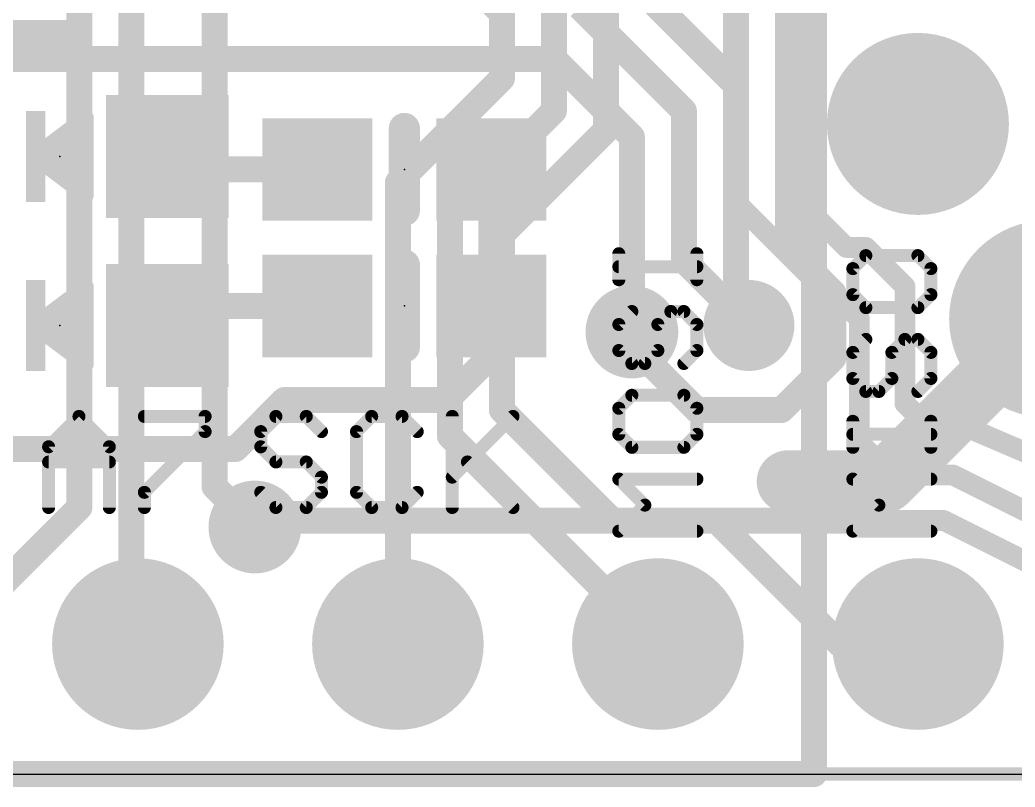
# Model space of a CAD drawing. Extents: x -6.8 to 60.3, y -8.9 to 34.9.
# Drawn here: x 28.06 to 37.78, y -0.13 to 7.37 of the extents above; entities that cross this region are included whole.
import ezdxf

# ---------------------------------------------------------------- set-up
doc = ezdxf.new("R2010")
doc.units = 0
for name, color, linetype in [('1', 12, 'CONTINUOUS'), ('16', 132, 'CONTINUOUS'), ('17', 110, 'CONTINUOUS'), ('18', 110, 'CONTINUOUS'), ('20', 53, 'CONTINUOUS'), ('21', 40, 'CONTINUOUS'), ('23', 40, 'CONTINUOUS'), ('47', 253, 'CONTINUOUS')]:
    doc.layers.add(name, color=color, linetype=linetype)

# ---------------------------------------------------------------- blocks, each defined once
blk = doc.blocks.new('RECT')
blk.add_solid([(-0.5, -0.5), (0.5, -0.5), (-0.5, 0.5), (0.5, 0.5)])
blk = doc.blocks.new('ROUNDP')
at = {"const_width": 0.5}
blk.add_lwpolyline([(0, -0.25, 1), (0, 0.25, 1), (0, -0.25)], format="xyb", dxfattribs=at)
blk = doc.blocks.new('ROUNDV')
at = {"const_width": 0.5}
blk.add_lwpolyline([(0, -0.25, 1), (0, 0.25, 1), (0, -0.25)], format="xyb", dxfattribs=at)

msp = doc.modelspace()

# ---------------------------------------------------------------- linework, layer by layer
at = {"layer": '1'}
for points, const_width in [([(35.814, 0), (35.814, 22.86)], 0.254), ([(35.56, 6.0325), (35.56, 18.415)], 0.254), ([(32.766, 9.017), (35.052, 6.731)], 0.254), ([(33.528, 7.493), (34.544, 6.477)], 0.254), ([(27.051, 6.985), (33.274, 6.985)], 0.254), ([(33.274, 6.985), (34.036, 6.223)], 0.254), ([(35.052, 6.731), (35.052, 5.842)], 0.254), ([(34.544, 6.477), (34.544, 5.0165)], 0.254), ([(34.036, 6.223), (34.036, 4.318)], 0.254), ([(29.625, 5.9055), (29.498, 6.0325)], 0.254), ([(35.56, 5.715), (35.56, 6.0325)], 0.2032), ([(30.9635, 5.9055), (29.625, 5.9055)], 0.254), ([(32.6635, 4.572), (32.6635, 5.9055)], 0.254), ([(35.052, 5.842), (35.052, 5.588)], 0.2032), ([(36.1315, 5.1435), (35.56, 5.715)], 0.2032), ([(35.052, 5.588), (35.8775, 4.7625)], 0.2032), ([(36.322, 5.1435), (36.1315, 5.1435)], 0.2032), ([(36.703, 4.7625), (36.322, 5.1435)], 0.2032), ([(34.544, 5.0165), (35.179, 4.3815)], 0.254), ([(35.8775, 4.7625), (35.941, 4.7625)], 0.2032), ([(35.941, 4.7625), (36.2585, 4.445)], 0.2032), ([(36.703, 3.6195), (36.703, 4.7625)], 0.2032), ([(29.498, 4.3815), (29.6885, 4.572)], 0.254), ([(29.6885, 4.572), (30.9635, 4.572)], 0.254), ([(32.639, 4.5475), (32.6635, 4.572)], 0.254), ([(32.639, 4.064), (32.639, 4.5475)], 0.254), ([(36.2585, 4.445), (36.2585, 3.2385)], 0.2032), ([(32.228, 3.653), (32.639, 4.064)], 0.254), ([(30.1625, 3.175), (30.6405, 3.653)], 0.254), ([(30.6405, 3.653), (32.228, 3.653)], 0.254), ([(36.83, 3.4925), (36.703, 3.6195)], 0.2032), ([(36.83, 3.429), (36.83, 3.4925)], 0.2032), ([(37.211, 3.429), (36.83, 3.429)], 0.2032), ([(37.211, 3.429), (38.1, 3.048)], 0.2032), ([(36.2585, 3.2385), (36.576, 2.921)], 0.2032), ([(30.1625, 3.175), (26.162, 3.175)], 0.254), ([(36.576, 2.921), (37.1729, 2.921)], 0.2032), ([(37.1729, 2.921), (38.0619, 2.4765)], 0.2032), ([(30.353, 2.413), (30.4165, 2.4765)], 0.254), ([(36.2585, 2.4765), (30.4165, 2.4765)], 0.254), ([(36.2585, 2.4765), (37.084, 2.4765)], 0.2032), ([(37.084, 2.4765), (38.354, 1.8415)], 0.2032), ([(0, 0), (35.814, 0)], 0.254)]:
    msp.add_lwpolyline(points, dxfattribs=dict(at, const_width=const_width))
for points, const_width in [([(33.3189, 7.0299, 1), (33.2291, 6.9401)], 0.127), ([(33.274, 6.9215, 1), (33.274, 7.0485)], 0.127), ([(35.1155, 6.731, 1), (34.9885, 6.731)], 0.127), ([(35.0071, 6.6861, 1), (35.0969, 6.7759)], 0.127), ([(34.6075, 6.477, 1), (34.4805, 6.477)], 0.127), ([(34.4991, 6.4321, 1), (34.5889, 6.5219)], 0.127), ([(34.0995, 6.223, 1), (33.9725, 6.223)], 0.127), ([(33.9911, 6.1781, 1), (34.0809, 6.2679)], 0.127), ([(29.5429, 6.0774, 1), (29.4531, 5.9876)], 0.127), ([(35.6108, 6.0325, 1), (35.5092, 6.0325)], 0.1016), ([(29.625, 5.969, 1), (29.625, 5.842)], 0.127), ([(30.9635, 5.842, 1), (30.9635, 5.969)], 0.127), ([(32.727, 5.9055, 1), (32.6, 5.9055)], 0.127), ([(35.4965, 6.0325, 1), (35.6235, 6.0325)], 0.127), ([(29.5801, 5.8606, 1), (29.6699, 5.9504)], 0.127), ([(35.1028, 5.842, 1), (35.0012, 5.842)], 0.1016), ([(34.9885, 5.842, 1), (35.1155, 5.842)], 0.127), ([(35.5959, 5.7509, 1), (35.5241, 5.6791)], 0.1016), ([(35.5092, 5.715, 1), (35.6108, 5.715)], 0.1016), ([(35.0879, 5.6239, 1), (35.0161, 5.5521)], 0.1016), ([(35.0012, 5.588, 1), (35.1028, 5.588)], 0.1016), ([(36.1315, 5.1943, 1), (36.1315, 5.0927)], 0.1016), ([(36.0956, 5.1076, 1), (36.1674, 5.1794)], 0.1016), ([(36.3579, 5.1794, 1), (36.2861, 5.1076)], 0.1016), ([(36.322, 5.0927, 1), (36.322, 5.1943)], 0.1016), ([(34.5889, 5.0614, 1), (34.4991, 4.9716)], 0.127), ([(34.4805, 5.0165, 1), (34.6075, 5.0165)], 0.127), ([(35.8775, 4.8133, 1), (35.8775, 4.7117)], 0.1016), ([(35.9769, 4.7984, 1), (35.9051, 4.7266)], 0.1016), ([(35.941, 4.7117, 1), (35.941, 4.8133)], 0.1016), ([(36.7538, 4.7625, 1), (36.6522, 4.7625)], 0.1016), ([(35.8416, 4.7266, 1), (35.9134, 4.7984)], 0.1016), ([(36.6671, 4.7266, 1), (36.7389, 4.7984)], 0.1016), ([(29.6885, 4.6355, 1), (29.6885, 4.5085)], 0.127), ([(29.7334, 4.5271, 1), (29.6436, 4.6169)], 0.127), ([(30.9635, 4.5085, 1), (30.9635, 4.6355)], 0.127), ([(32.7025, 4.5475, 1), (32.5755, 4.5475)], 0.127), ([(32.7084, 4.5271, 1), (32.6186, 4.6169)], 0.127), ([(32.5941, 4.5924, 1), (32.6839, 4.5026)], 0.127), ([(32.6, 4.572, 1), (32.727, 4.572)], 0.127), ([(29.4531, 4.4264, 1), (29.5429, 4.3366)], 0.127), ([(35.1341, 4.3366, 1), (35.2239, 4.4264)], 0.127), ([(36.3093, 4.445, 1), (36.2077, 4.445)], 0.1016), ([(36.2226, 4.4091, 1), (36.2944, 4.4809)], 0.1016), ([(33.9725, 4.318, 1), (34.0995, 4.318)], 0.127), ([(32.6839, 4.0191, 1), (32.5941, 4.1089)], 0.127), ([(32.5755, 4.064, 1), (32.7025, 4.064)], 0.127), ([(30.6405, 3.7165, 1), (30.6405, 3.5895)], 0.127), ([(30.6854, 3.6081, 1), (30.5956, 3.6979)], 0.127), ([(32.1831, 3.6979, 1), (32.2729, 3.6081)], 0.127), ([(32.228, 3.5895, 1), (32.228, 3.7165)], 0.127), ([(36.7389, 3.6554, 1), (36.6671, 3.5836)], 0.1016), ([(36.6522, 3.6195, 1), (36.7538, 3.6195)], 0.1016), ([(36.8808, 3.4925, 1), (36.7792, 3.4925)], 0.1016), ([(36.83, 3.4798, 1), (36.83, 3.3782)], 0.1016), ([(36.7941, 3.4566, 1), (36.8659, 3.5284)], 0.1016), ([(37.231, 3.4757, 1), (37.191, 3.3823)], 0.1016), ([(37.211, 3.3782, 1), (37.211, 3.4798)], 0.1016), ([(36.7792, 3.429, 1), (36.8808, 3.429)], 0.1016), ([(36.2944, 3.2744, 1), (36.2226, 3.2026)], 0.1016), ([(30.1176, 3.2199, 1), (30.2074, 3.1301)], 0.127), ([(30.1625, 3.1115, 1), (30.1625, 3.2385)], 0.127), ([(36.2077, 3.2385, 1), (36.3093, 3.2385)], 0.1016), ([(36.576, 2.9718, 1), (36.576, 2.8702)], 0.1016), ([(37.1956, 2.9664, 1), (37.1502, 2.8756)], 0.1016), ([(37.1729, 2.8702, 1), (37.1729, 2.9718)], 0.1016), ([(36.5401, 2.8851, 1), (36.6119, 2.9569)], 0.1016), ([(30.4165, 2.54, 1), (30.4165, 2.413)], 0.127), ([(30.4614, 2.4316, 1), (30.3716, 2.5214)], 0.127), ([(36.2585, 2.5273, 1), (36.2585, 2.4257)], 0.1016), ([(36.2585, 2.413, 1), (36.2585, 2.54)], 0.127), ([(37.1067, 2.5219, 1), (37.0613, 2.4311)], 0.1016), ([(37.084, 2.4257, 1), (37.084, 2.5273)], 0.1016), ([(30.3081, 2.4579, 1), (30.3979, 2.3681)], 0.127), ([(35.814, -0.0635, 1), (35.814, 0.0635)], 0.127), ([(35.7505, 0, 1), (35.8775, 0)], 0.127)]:
    msp.add_lwpolyline(points, format="xyb", dxfattribs=dict(at, const_width=const_width))
at = {"layer": '16'}
for points, const_width in [([(35.814, 0), (35.814, 22.86)], 0.254), ([(35.052, 17.3863), (35.052, 4.5085)], 0.254), ([(35.56, 5.1435), (35.56, 17.0942)], 0.254), ([(29.1465, 1.3335), (29.1465, 10.6045)], 0.254), ([(28.6385, 10.3505), (28.6385, 7.239)], 0.254), ([(29.96, 8.3305), (29.96, 2.806)], 0.254), ([(32.1945, 8.001), (32.766, 7.4295)], 0.254), ([(33.782, 7.874), (33.782, 6.2865)], 0.254), ([(33.274, 7.6835), (33.274, 6.477)], 0.254), ([(32.766, 6.7945), (32.766, 7.4295)], 0.254), ([(22.098, 7.239), (28.6385, 7.239)], 0.254), ([(28.6385, 7.239), (28.6385, 2.6035)], 0.254), ([(31.75, 5.7785), (32.766, 6.7945)], 0.254), ([(33.274, 6.477), (32.258, 5.461)], 0.254), ([(33.782, 6.2865), (32.766, 5.2705)], 0.254), ([(31.75, 1.27), (31.75, 5.7785)], 0.254), ([(32.258, 5.461), (32.258, 3.302)], 0.254), ([(32.766, 5.2705), (32.766, 3.556)], 0.254), ([(35.56, 5.1435), (36.0045, 4.699)], 0.254), ([(36.0045, 4.699), (36.0045, 4.064)], 0.254), ([(38.1, 4.445), (36.5125, 2.8575)], 0.6096), ([(35.052, 4.5085), (35.179, 4.3815)], 0.254), ([(34.036, 4.191), (34.036, 4.318)], 0.254), ([(34.671, 3.556), (34.036, 4.191)], 0.254), ([(36.0045, 4.064), (35.4965, 3.556)], 0.254), ([(32.766, 3.556), (33.8455, 2.4765)], 0.254), ([(35.4965, 3.556), (34.671, 3.556)], 0.254), ([(32.258, 3.302), (34.29, 1.27)], 0.254), ([(36.5125, 2.8575), (35.56, 2.8575)], 0.6096), ([(29.96, 2.806), (30.353, 2.413)], 0.254), ([(28.6385, 2.6035), (27.305, 1.27)], 0.254), ([(33.8455, 2.4765), (34.8615, 2.4765)], 0.254), ([(34.8615, 2.4765), (36.068, 1.27)], 0.254), ([(29.21, 1.27), (29.1465, 1.3335)], 0.254), ([(36.068, 1.27), (36.83, 1.27)], 0.254), ([(0, 0), (35.814, 0)], 0.254)]:
    msp.add_lwpolyline(points, dxfattribs=dict(at, const_width=const_width))
for points, const_width in [([(32.8295, 7.4295, 1), (32.7025, 7.4295)], 0.127), ([(32.7211, 7.3846, 1), (32.8109, 7.4744)], 0.127), ([(28.702, 7.239, 1), (28.575, 7.239)], 0.127), ([(28.575, 7.239, 1), (28.702, 7.239)], 0.127), ([(28.6385, 7.1755, 1), (28.6385, 7.3025)], 0.127), ([(32.8109, 6.7496, 1), (32.7211, 6.8394)], 0.127), ([(32.7025, 6.7945, 1), (32.8295, 6.7945)], 0.127), ([(33.2105, 6.477, 1), (33.3375, 6.477)], 0.127), ([(33.3189, 6.4321, 1), (33.2291, 6.5219)], 0.127), ([(33.7185, 6.2865, 1), (33.8455, 6.2865)], 0.127), ([(33.8269, 6.2416, 1), (33.7371, 6.3314)], 0.127), ([(31.8135, 5.7785, 1), (31.6865, 5.7785)], 0.127), ([(31.7051, 5.8234, 1), (31.7949, 5.7336)], 0.127), ([(32.3215, 5.461, 1), (32.1945, 5.461)], 0.127), ([(32.2131, 5.5059, 1), (32.3029, 5.4161)], 0.127), ([(32.8295, 5.2705, 1), (32.7025, 5.2705)], 0.127), ([(32.7211, 5.3154, 1), (32.8109, 5.2256)], 0.127), ([(35.6049, 5.1884, 1), (35.5151, 5.0986)], 0.127), ([(35.4965, 5.1435, 1), (35.6235, 5.1435)], 0.127), ([(36.068, 4.699, 1), (35.941, 4.699)], 0.127), ([(35.9596, 4.6541, 1), (36.0494, 4.7439)], 0.127), ([(35.0969, 4.5534, 1), (35.0071, 4.4636)], 0.127), ([(34.9885, 4.5085, 1), (35.1155, 4.5085)], 0.127), ([(35.1341, 4.3366, 1), (35.2239, 4.4264)], 0.127), ([(34.0995, 4.318, 1), (33.9725, 4.318)], 0.127), ([(34.0809, 4.2359, 1), (33.9911, 4.1461)], 0.127), ([(33.9725, 4.191, 1), (34.0995, 4.191)], 0.127), ([(36.0494, 4.0191, 1), (35.9596, 4.1089)], 0.127), ([(35.941, 4.064, 1), (36.068, 4.064)], 0.127), ([(32.8109, 3.6009, 1), (32.7211, 3.5111)], 0.127), ([(32.7025, 3.556, 1), (32.8295, 3.556)], 0.127), ([(34.671, 3.6195, 1), (34.671, 3.4925)], 0.127), ([(34.6261, 3.5111, 1), (34.7159, 3.6009)], 0.127), ([(35.4516, 3.6009, 1), (35.5414, 3.5111)], 0.127), ([(35.4965, 3.4925, 1), (35.4965, 3.6195)], 0.127), ([(32.3029, 3.3469, 1), (32.2131, 3.2571)], 0.127), ([(32.1945, 3.302, 1), (32.3215, 3.302)], 0.127), ([(35.56, 3.0099, 1), (35.56, 2.7051)], 0.3048), ([(36.4047, 2.9653, 1), (36.6203, 2.7497)], 0.3048), ([(36.5125, 2.7051, 1), (36.5125, 3.0099)], 0.3048), ([(30.0049, 2.8509, 1), (29.9151, 2.7611)], 0.127), ([(29.8965, 2.806, 1), (30.0235, 2.806)], 0.127), ([(28.6834, 2.5586, 1), (28.5936, 2.6484)], 0.127), ([(28.575, 2.6035, 1), (28.702, 2.6035)], 0.127), ([(33.8455, 2.54, 1), (33.8455, 2.413)], 0.127), ([(33.8006, 2.4316, 1), (33.8904, 2.5214)], 0.127), ([(34.9064, 2.5214, 1), (34.8166, 2.4316)], 0.127), ([(34.8615, 2.413, 1), (34.8615, 2.54)], 0.127), ([(30.3081, 2.3681, 1), (30.3979, 2.4579)], 0.127), ([(29.1914, 1.3784, 1), (29.1016, 1.2886)], 0.127), ([(29.083, 1.3335, 1), (29.21, 1.3335)], 0.127), ([(29.1651, 1.2251, 1), (29.2549, 1.3149)], 0.127), ([(34.2451, 1.2251, 1), (34.3349, 1.3149)], 0.127), ([(36.068, 1.3335, 1), (36.068, 1.2065)], 0.127), ([(36.0231, 1.2251, 1), (36.1129, 1.3149)], 0.127), ([(36.83, 1.2065, 1), (36.83, 1.3335)], 0.127), ([(31.6865, 1.27, 1), (31.8135, 1.27)], 0.127), ([(35.814, -0.0635, 1), (35.814, 0.0635)], 0.127), ([(35.7505, 0, 1), (35.8775, 0)], 0.127)]:
    msp.add_lwpolyline(points, format="xyb", dxfattribs=dict(at, const_width=const_width))
at = {"layer": '20'}
msp.add_line((2.54, 0), (48.26, 0), dxfattribs=at)
at = {"layer": '21'}
for points, const_width in [([(28.702, 6.4135), (28.194, 6.0325)], 0.1524), ([(28.6851, 6.4008), (28.702, 6.4008)], 0.1524), ([(28.702, 5.6515), (28.702, 6.4135)], 0.1524), ([(31.8135, 6.3055), (31.8135, 5.5055)], 0.3048), ([(28.4819, 6.2484), (28.702, 6.2484)], 0.1524), ([(28.2787, 6.096), (28.702, 6.096)], 0.1524), ([(28.194, 6.0325), (28.702, 5.6515)], 0.1524), ([(28.3125, 5.9436), (28.702, 5.9436)], 0.1524), ([(28.5157, 5.7912), (28.702, 5.7912)], 0.1524), ([(31.8135, 4.972), (31.8135, 4.172)], 0.3048), ([(33.9083, 4.8285), (33.9083, 5.0827)], 0.127), ([(34.671, 4.8285), (34.671, 5.0827)], 0.127), ([(36.3215, 5.0641), (36.1944, 4.937)], 0.127), ([(36.8299, 5.0641), (36.3215, 5.0641)], 0.127), ([(36.957, 4.937), (36.8299, 5.0641)], 0.127), ([(34.671, 4.9556), (33.9083, 4.9556)], 0.127), ([(36.1944, 4.937), (36.1944, 4.6828)], 0.127), ([(36.957, 4.6828), (36.957, 4.937)], 0.127), ([(28.702, 4.7625), (28.194, 4.3815)], 0.1524), ([(28.6512, 4.7244), (28.702, 4.7244)], 0.1524), ([(28.702, 4.0005), (28.702, 4.7625)], 0.1524), ([(36.1944, 4.6828), (36.3215, 4.5556)], 0.127), ([(36.8299, 4.5556), (36.957, 4.6828)], 0.127), ([(28.448, 4.572), (28.702, 4.572)], 0.1524), ([(34.0355, 4.5184), (33.9083, 4.3913)], 0.127), ([(34.2897, 4.3913), (34.4168, 4.5184)], 0.127), ([(34.4168, 4.5184), (34.5439, 4.5184)], 0.127), ([(34.5439, 4.5184), (34.671, 4.3913)], 0.127), ([(36.3215, 4.5556), (36.8299, 4.5556)], 0.127), ([(28.2448, 4.4196), (28.702, 4.4196)], 0.1524), ([(28.194, 4.3815), (28.702, 4.0005)], 0.1524), ([(33.9083, 4.3913), (33.9083, 4.137)], 0.127), ([(34.2897, 4.137), (34.2897, 4.3913)], 0.127), ([(34.671, 4.3913), (34.671, 4.137)], 0.127), ([(28.3464, 4.2672), (28.702, 4.2672)], 0.1524), ([(36.3215, 4.2455), (36.1944, 4.1184)], 0.127), ([(36.5757, 4.1184), (36.7028, 4.2455)], 0.127), ([(36.7028, 4.2455), (36.8299, 4.2455)], 0.127), ([(36.8299, 4.2455), (36.957, 4.1184)], 0.127), ([(28.5496, 4.1148), (28.702, 4.1148)], 0.1524), ([(33.9083, 4.137), (34.0355, 4.0099)], 0.127), ([(34.1626, 4.0099), (34.2897, 4.137)], 0.127), ([(34.671, 4.137), (34.5439, 4.0099)], 0.127), ([(36.1944, 4.1184), (36.1944, 3.8642)], 0.127), ([(36.5757, 3.8642), (36.5757, 4.1184)], 0.127), ([(36.957, 4.1184), (36.957, 3.8642)], 0.127), ([(34.0355, 4.0099), (34.1626, 4.0099)], 0.127), ([(36.1944, 3.8642), (36.3215, 3.7371)], 0.127), ([(36.4486, 3.7371), (36.5757, 3.8642)], 0.127), ([(36.957, 3.8642), (36.8299, 3.7371)], 0.127), ([(36.3215, 3.7371), (36.4486, 3.7371)], 0.127), ([(34.0355, 3.6998), (33.9083, 3.5727)], 0.127), ([(34.5439, 3.6998), (34.0355, 3.6998)], 0.127), ([(34.671, 3.5727), (34.5439, 3.6998)], 0.127), ([(33.9083, 3.5727), (33.9083, 3.3185)], 0.127), ([(34.671, 3.3185), (34.671, 3.5727)], 0.127), ([(28.338, 3.1967), (28.6346, 3.4933)], 0.127), ([(28.6346, 3.4933), (28.9312, 3.1967)], 0.127), ([(29.2735, 3.4933), (29.8667, 3.4933)], 0.127), ([(29.8667, 3.4933), (29.8667, 3.345)], 0.127), ([(30.5585, 3.4933), (30.4102, 3.345)], 0.127), ([(30.8551, 3.4933), (30.5585, 3.4933)], 0.127), ([(31.0034, 3.345), (30.8551, 3.4933)], 0.127), ([(31.494, 3.4933), (31.3457, 3.345)], 0.127), ([(31.7906, 3.4933), (31.494, 3.4933)], 0.127), ([(31.9389, 3.345), (31.7906, 3.4933)], 0.127), ([(32.2813, 3.4933), (32.2813, 2.6035)], 0.127), ([(32.2813, 2.9001), (32.8744, 3.4933)], 0.127), ([(36.1944, 3.1914), (36.1944, 3.4456)], 0.127), ([(36.957, 3.1914), (36.957, 3.4456)], 0.127), ([(29.8667, 3.345), (29.2735, 2.7518)], 0.127), ([(30.4102, 3.345), (30.4102, 3.1967)], 0.127), ([(31.3457, 3.345), (31.3457, 2.7518)], 0.127), ([(33.9083, 3.3185), (34.0355, 3.1914)], 0.127), ([(34.5439, 3.1914), (34.671, 3.3185)], 0.127), ([(36.957, 3.3185), (36.1944, 3.3185)], 0.127), ([(28.338, 2.6035), (28.338, 3.1967)], 0.127), ([(28.9312, 3.1967), (28.9312, 2.6035)], 0.127), ([(30.4102, 3.1967), (30.5585, 3.0484)], 0.127), ([(34.0355, 3.1914), (34.5439, 3.1914)], 0.127), ([(28.338, 3.0484), (28.9312, 3.0484)], 0.127), ([(30.5585, 3.0484), (30.8551, 3.0484)], 0.127), ([(30.8551, 3.0484), (31.0034, 2.9001)], 0.127), ([(32.4295, 3.0484), (32.8744, 2.6035)], 0.127), ([(31.0034, 2.9001), (31.0034, 2.7518)], 0.127), ([(34.1626, 2.627), (33.9083, 2.8812)], 0.127), ([(33.9083, 2.8812), (34.671, 2.8812)], 0.127), ([(36.4486, 2.627), (36.1944, 2.8812)], 0.127), ([(36.1944, 2.8812), (36.957, 2.8812)], 0.127), ([(29.2735, 2.7518), (29.2735, 2.6035)], 0.127), ([(30.5585, 2.6035), (30.4102, 2.7518)], 0.127), ([(31.0034, 2.7518), (30.8551, 2.6035)], 0.127), ([(31.3457, 2.7518), (31.494, 2.6035)], 0.127), ([(31.7906, 2.6035), (31.9389, 2.7518)], 0.127), ([(30.8551, 2.6035), (30.5585, 2.6035)], 0.127), ([(31.494, 2.6035), (31.7906, 2.6035)], 0.127), ([(33.9083, 2.3728), (34.1626, 2.627)], 0.127), ([(36.1944, 2.3728), (36.4486, 2.627)], 0.127), ([(34.671, 2.3728), (33.9083, 2.3728)], 0.127), ([(36.957, 2.3728), (36.1944, 2.3728)], 0.127)]:
    msp.add_lwpolyline(points, dxfattribs=dict(at, const_width=const_width))
for points, const_width in [([(28.6851, 6.4389, 1), (28.6851, 6.3627)], 0.0762), ([(28.7401, 6.4135, 1), (28.6639, 6.4135)], 0.0762), ([(28.7249, 6.383, 1), (28.6791, 6.444)], 0.0762), ([(28.702, 6.3627, 1), (28.702, 6.4389)], 0.0762), ([(31.8897, 6.3055, 1), (31.7373, 6.3055)], 0.1524), ([(28.4819, 6.2865, 1), (28.4819, 6.2103)], 0.0762), ([(28.702, 6.2103, 1), (28.702, 6.2865)], 0.0762), ([(28.2787, 6.1341, 1), (28.2787, 6.0579)], 0.0762), ([(28.702, 6.0579, 1), (28.702, 6.1341)], 0.0762), ([(28.2169, 6.063, 1), (28.1711, 6.002)], 0.0762), ([(28.1711, 6.063, 1), (28.2169, 6.002)], 0.0762), ([(28.3125, 5.9817, 1), (28.3125, 5.9055)], 0.0762), ([(28.702, 5.9055, 1), (28.702, 5.9817)], 0.0762), ([(28.5157, 5.8293, 1), (28.5157, 5.7531)], 0.0762), ([(28.702, 5.7531, 1), (28.702, 5.8293)], 0.0762), ([(28.6639, 5.6515, 1), (28.7401, 5.6515)], 0.0762), ([(28.6791, 5.621, 1), (28.7249, 5.682)], 0.0762), ([(31.7373, 5.5055, 1), (31.8897, 5.5055)], 0.1524), ([(31.8897, 4.972, 1), (31.7373, 4.972)], 0.1524), ([(33.9401, 5.0827, 1), (33.8766, 5.0827)], 0.0635), ([(34.7028, 5.0827, 1), (34.6392, 5.0827)], 0.0635), ([(36.3215, 5.0958, 1), (36.3215, 5.0323)], 0.0635), ([(36.3439, 5.0416, 1), (36.299, 5.0865)], 0.0635), ([(36.8523, 5.0865, 1), (36.8074, 5.0416)], 0.0635), ([(36.8299, 5.0323, 1), (36.8299, 5.0958)], 0.0635), ([(33.9083, 4.9874, 1), (33.9083, 4.9239)], 0.0635), ([(34.671, 4.9239, 1), (34.671, 4.9874)], 0.0635), ([(36.2261, 4.937, 1), (36.1626, 4.937)], 0.0635), ([(36.1719, 4.9594, 1), (36.2168, 4.9145)], 0.0635), ([(36.9888, 4.937, 1), (36.9252, 4.937)], 0.0635), ([(36.9345, 4.9145, 1), (36.9795, 4.9594)], 0.0635), ([(28.6512, 4.7625, 1), (28.6512, 4.6863)], 0.0762), ([(28.7401, 4.7625, 1), (28.6639, 4.7625)], 0.0762), ([(28.7249, 4.732, 1), (28.6791, 4.793)], 0.0762), ([(28.702, 4.6863, 1), (28.702, 4.7625)], 0.0762), ([(33.8766, 4.8285, 1), (33.9401, 4.8285)], 0.0635), ([(34.6392, 4.8285, 1), (34.7028, 4.8285)], 0.0635), ([(36.1626, 4.6828, 1), (36.2261, 4.6828)], 0.0635), ([(36.2168, 4.7052, 1), (36.1719, 4.6603)], 0.0635), ([(36.9252, 4.6828, 1), (36.9888, 4.6828)], 0.0635), ([(36.9795, 4.6603, 1), (36.9345, 4.7052)], 0.0635), ([(28.448, 4.6101, 1), (28.448, 4.5339)], 0.0762), ([(28.702, 4.5339, 1), (28.702, 4.6101)], 0.0762), ([(34.0579, 4.4959, 1), (34.013, 4.5408)], 0.0635), ([(34.4168, 4.5501, 1), (34.4168, 4.4866)], 0.0635), ([(34.4392, 4.4959, 1), (34.3943, 4.5408)], 0.0635), ([(34.5663, 4.5408, 1), (34.5214, 4.4959)], 0.0635), ([(34.5439, 4.4866, 1), (34.5439, 4.5501)], 0.0635), ([(36.3215, 4.5874, 1), (36.3215, 4.5239)], 0.0635), ([(36.299, 4.5332, 1), (36.3439, 4.5781)], 0.0635), ([(36.8074, 4.5781, 1), (36.8523, 4.5332)], 0.0635), ([(36.8299, 4.5239, 1), (36.8299, 4.5874)], 0.0635), ([(28.2448, 4.4577, 1), (28.2448, 4.3815)], 0.0762), ([(28.702, 4.3815, 1), (28.702, 4.4577)], 0.0762), ([(28.2169, 4.412, 1), (28.1711, 4.351)], 0.0762), ([(28.1711, 4.412, 1), (28.2169, 4.351)], 0.0762), ([(33.9401, 4.3913, 1), (33.8766, 4.3913)], 0.0635), ([(33.8859, 4.4137, 1), (33.9308, 4.3688)], 0.0635), ([(34.3214, 4.3913, 1), (34.2579, 4.3913)], 0.0635), ([(34.2672, 4.4137, 1), (34.3121, 4.3688)], 0.0635), ([(34.7028, 4.3913, 1), (34.6392, 4.3913)], 0.0635), ([(34.6485, 4.3688, 1), (34.6935, 4.4137)], 0.0635), ([(28.3464, 4.3053, 1), (28.3464, 4.2291)], 0.0762), ([(28.702, 4.2291, 1), (28.702, 4.3053)], 0.0762), ([(36.3439, 4.2231, 1), (36.299, 4.268)], 0.0635), ([(36.7028, 4.2773, 1), (36.7028, 4.2138)], 0.0635), ([(36.7252, 4.2231, 1), (36.6803, 4.268)], 0.0635), ([(36.8523, 4.268, 1), (36.8074, 4.2231)], 0.0635), ([(36.8299, 4.2138, 1), (36.8299, 4.2773)], 0.0635), ([(28.5496, 4.1529, 1), (28.5496, 4.0767)], 0.0762), ([(28.702, 4.0767, 1), (28.702, 4.1529)], 0.0762), ([(31.7373, 4.172, 1), (31.8897, 4.172)], 0.1524), ([(33.9308, 4.1595, 1), (33.8859, 4.1146)], 0.0635), ([(34.3121, 4.1146, 1), (34.2672, 4.1595)], 0.0635), ([(34.6935, 4.1146, 1), (34.6485, 4.1595)], 0.0635), ([(36.2261, 4.1184, 1), (36.1626, 4.1184)], 0.0635), ([(36.6074, 4.1184, 1), (36.5439, 4.1184)], 0.0635), ([(36.9888, 4.1184, 1), (36.9252, 4.1184)], 0.0635), ([(33.8766, 4.137, 1), (33.9401, 4.137)], 0.0635), ([(34.2579, 4.137, 1), (34.3214, 4.137)], 0.0635), ([(34.6392, 4.137, 1), (34.7028, 4.137)], 0.0635), ([(36.1719, 4.1408, 1), (36.2168, 4.0959)], 0.0635), ([(36.5532, 4.1408, 1), (36.5981, 4.0959)], 0.0635), ([(36.9345, 4.0959, 1), (36.9795, 4.1408)], 0.0635), ([(28.6639, 4.0005, 1), (28.7401, 4.0005)], 0.0762), ([(28.6791, 3.97, 1), (28.7249, 4.031)], 0.0762), ([(34.0355, 4.0417, 1), (34.0355, 3.9782)], 0.0635), ([(34.013, 3.9875, 1), (34.0579, 4.0324)], 0.0635), ([(34.1401, 4.0324, 1), (34.185, 3.9875)], 0.0635), ([(34.1626, 3.9782, 1), (34.1626, 4.0417)], 0.0635), ([(34.5214, 4.0324, 1), (34.5663, 3.9875)], 0.0635), ([(36.1626, 3.8642, 1), (36.2261, 3.8642)], 0.0635), ([(36.2168, 3.8866, 1), (36.1719, 3.8417)], 0.0635), ([(36.5439, 3.8642, 1), (36.6074, 3.8642)], 0.0635), ([(36.5981, 3.8417, 1), (36.5532, 3.8866)], 0.0635), ([(36.9252, 3.8642, 1), (36.9888, 3.8642)], 0.0635), ([(36.9795, 3.8417, 1), (36.9345, 3.8866)], 0.0635), ([(36.3215, 3.7688, 1), (36.3215, 3.7053)], 0.0635), ([(36.4486, 3.7053, 1), (36.4486, 3.7688)], 0.0635), ([(34.0355, 3.7315, 1), (34.0355, 3.668)], 0.0635), ([(34.0579, 3.6773, 1), (34.013, 3.7222)], 0.0635), ([(34.5663, 3.7222, 1), (34.5214, 3.6773)], 0.0635), ([(34.5439, 3.668, 1), (34.5439, 3.7315)], 0.0635), ([(36.299, 3.7146, 1), (36.3439, 3.7595)], 0.0635), ([(36.4261, 3.7595, 1), (36.471, 3.7146)], 0.0635), ([(36.8074, 3.7595, 1), (36.8523, 3.7146)], 0.0635), ([(33.9401, 3.5727, 1), (33.8766, 3.5727)], 0.0635), ([(33.8859, 3.5951, 1), (33.9308, 3.5502)], 0.0635), ([(34.7028, 3.5727, 1), (34.6392, 3.5727)], 0.0635), ([(34.6485, 3.5502, 1), (34.6935, 3.5951)], 0.0635), ([(28.657, 3.5157, 1), (28.6121, 3.4708)], 0.0635), ([(28.657, 3.4708, 1), (28.6121, 3.5157)], 0.0635), ([(29.2735, 3.525, 1), (29.2735, 3.4615)], 0.0635), ([(29.8984, 3.4933, 1), (29.8349, 3.4933)], 0.0635), ([(29.8667, 3.4615, 1), (29.8667, 3.525)], 0.0635), ([(30.5585, 3.525, 1), (30.5585, 3.4615)], 0.0635), ([(30.581, 3.4708, 1), (30.5361, 3.5157)], 0.0635), ([(30.8776, 3.5157, 1), (30.8326, 3.4708)], 0.0635), ([(30.8551, 3.4615, 1), (30.8551, 3.525)], 0.0635), ([(31.494, 3.525, 1), (31.494, 3.4615)], 0.0635), ([(31.5165, 3.4708, 1), (31.4716, 3.5157)], 0.0635), ([(31.8131, 3.5157, 1), (31.7682, 3.4708)], 0.0635), ([(31.7906, 3.4615, 1), (31.7906, 3.525)], 0.0635), ([(32.313, 3.4933, 1), (32.2495, 3.4933)], 0.0635), ([(32.8969, 3.4708, 1), (32.852, 3.5157)], 0.0635), ([(36.2261, 3.4456, 1), (36.1626, 3.4456)], 0.0635), ([(36.9888, 3.4456, 1), (36.9252, 3.4456)], 0.0635), ([(29.8891, 3.3225, 1), (29.8442, 3.3674)], 0.0635), ([(30.442, 3.345, 1), (30.3785, 3.345)], 0.0635), ([(31.3775, 3.345, 1), (31.314, 3.345)], 0.0635), ([(29.8349, 3.345, 1), (29.8984, 3.345)], 0.0635), ([(30.3878, 3.3674, 1), (30.4327, 3.3225)], 0.0635), ([(30.9809, 3.3225, 1), (31.0258, 3.3674)], 0.0635), ([(31.3233, 3.3674, 1), (31.3682, 3.3225)], 0.0635), ([(31.9165, 3.3225, 1), (31.9614, 3.3674)], 0.0635), ([(33.8766, 3.3185, 1), (33.9401, 3.3185)], 0.0635), ([(33.9308, 3.3409, 1), (33.8859, 3.296)], 0.0635), ([(34.6392, 3.3185, 1), (34.7028, 3.3185)], 0.0635), ([(34.6935, 3.296, 1), (34.6485, 3.3409)], 0.0635), ([(36.1944, 3.3502, 1), (36.1944, 3.2867)], 0.0635), ([(36.957, 3.2867, 1), (36.957, 3.3502)], 0.0635), ([(28.3697, 3.1967, 1), (28.3062, 3.1967)], 0.0635), ([(28.3155, 3.2191, 1), (28.3604, 3.1742)], 0.0635), ([(28.9629, 3.1967, 1), (28.8994, 3.1967)], 0.0635), ([(28.9087, 3.1742, 1), (28.9536, 3.2191)], 0.0635), ([(30.3785, 3.1967, 1), (30.442, 3.1967)], 0.0635), ([(30.4327, 3.2191, 1), (30.3878, 3.1742)], 0.0635), ([(34.0355, 3.2231, 1), (34.0355, 3.1596)], 0.0635), ([(34.013, 3.1689, 1), (34.0579, 3.2138)], 0.0635), ([(34.5214, 3.2138, 1), (34.5663, 3.1689)], 0.0635), ([(34.5439, 3.1596, 1), (34.5439, 3.2231)], 0.0635), ([(36.1626, 3.1914, 1), (36.2261, 3.1914)], 0.0635), ([(36.9252, 3.1914, 1), (36.9888, 3.1914)], 0.0635), ([(28.338, 3.0801, 1), (28.338, 3.0166)], 0.0635), ([(28.9312, 3.0166, 1), (28.9312, 3.0801)], 0.0635), ([(30.5585, 3.0801, 1), (30.5585, 3.0166)], 0.0635), ([(30.8776, 3.0708, 1), (30.8326, 3.0259)], 0.0635), ([(30.8551, 3.0166, 1), (30.8551, 3.0801)], 0.0635), ([(32.452, 3.0708, 1), (32.4071, 3.0259)], 0.0635), ([(30.5361, 3.0259, 1), (30.581, 3.0708)], 0.0635), ([(31.0351, 2.9001, 1), (30.9716, 2.9001)], 0.0635), ([(30.9809, 2.8776, 1), (31.0258, 2.9225)], 0.0635), ([(32.2588, 2.9225, 1), (32.3037, 2.8776)], 0.0635), ([(33.9083, 2.913, 1), (33.9083, 2.8495)], 0.0635), ([(33.9308, 2.9037, 1), (33.8859, 2.8588)], 0.0635), ([(34.671, 2.8495, 1), (34.671, 2.913)], 0.0635), ([(36.2168, 2.9037, 1), (36.1719, 2.8588)], 0.0635), ([(36.1944, 2.913, 1), (36.1944, 2.8495)], 0.0635), ([(36.957, 2.8495, 1), (36.957, 2.913)], 0.0635), ([(29.251, 2.7742, 1), (29.296, 2.7293)], 0.0635), ([(29.3053, 2.7518, 1), (29.2418, 2.7518)], 0.0635), ([(30.4327, 2.7742, 1), (30.3878, 2.7293)], 0.0635), ([(30.9716, 2.7518, 1), (31.0351, 2.7518)], 0.0635), ([(31.0258, 2.7293, 1), (30.9809, 2.7742)], 0.0635), ([(31.3682, 2.7742, 1), (31.3233, 2.7293)], 0.0635), ([(31.314, 2.7518, 1), (31.3775, 2.7518)], 0.0635), ([(31.9614, 2.7293, 1), (31.9165, 2.7742)], 0.0635), ([(28.3062, 2.6035, 1), (28.3697, 2.6035)], 0.0635), ([(28.8994, 2.6035, 1), (28.9629, 2.6035)], 0.0635), ([(29.2418, 2.6035, 1), (29.3053, 2.6035)], 0.0635), ([(30.5585, 2.6353, 1), (30.5585, 2.5717)], 0.0635), ([(30.5361, 2.581, 1), (30.581, 2.626)], 0.0635), ([(30.8326, 2.626, 1), (30.8776, 2.581)], 0.0635), ([(30.8551, 2.5717, 1), (30.8551, 2.6353)], 0.0635), ([(31.494, 2.6353, 1), (31.494, 2.5717)], 0.0635), ([(31.4716, 2.581, 1), (31.5165, 2.626)], 0.0635), ([(31.7682, 2.626, 1), (31.8131, 2.581)], 0.0635), ([(31.7906, 2.5717, 1), (31.7906, 2.6353)], 0.0635), ([(32.2495, 2.6035, 1), (32.313, 2.6035)], 0.0635), ([(32.852, 2.581, 1), (32.8969, 2.626)], 0.0635), ([(34.185, 2.6045, 1), (34.1401, 2.6494)], 0.0635), ([(34.1401, 2.6045, 1), (34.185, 2.6494)], 0.0635), ([(36.471, 2.6045, 1), (36.4261, 2.6494)], 0.0635), ([(36.4261, 2.6045, 1), (36.471, 2.6494)], 0.0635), ([(33.9083, 2.4045, 1), (33.9083, 2.341)], 0.0635), ([(34.671, 2.341, 1), (34.671, 2.4045)], 0.0635), ([(36.1944, 2.4045, 1), (36.1944, 2.341)], 0.0635), ([(36.957, 2.341, 1), (36.957, 2.4045)], 0.0635), ([(33.8859, 2.3952, 1), (33.9308, 2.3503)], 0.0635), ([(36.1719, 2.3952, 1), (36.2168, 2.3503)], 0.0635)]:
    msp.add_lwpolyline(points, format="xyb", dxfattribs=dict(at, const_width=const_width))
at = {"layer": '23'}
for p in [(28.448, 6.0325), (31.8135, 5.9055), (31.8135, 4.572), (28.448, 4.3815)]:
    msp.add_point(p, dxfattribs=at)
at = {"layer": '47', "const_width": 0.13}
msp.add_lwpolyline([(20.574, 0), (60.243, 0)], dxfattribs=at)

# ---------------------------------------------------------------- block references
at = {"layer": '1', "xscale": 1.2, "yscale": 1.2, "rotation": 90}
for p in [(29.498, 6.0325), (29.498, 4.3815)]:
    msp.add_blockref('RECT', p, dxfattribs=at)
at = {"layer": '1', "xscale": 1.075}
for p in [(30.9635, 5.9055), (32.6635, 5.9055), (30.9635, 4.572), (32.6635, 4.572)]:
    msp.add_blockref('RECT', p, dxfattribs=at)
at = {"layer": '17', "xscale": 1.6764, "yscale": 1.6764, "rotation": 270}
for p in [(29.21, 1.27), (29.21, 1.27), (31.75, 1.27), (31.75, 1.27), (34.29, 1.27), (34.29, 1.27), (36.83, 1.27), (36.83, 1.27)]:
    msp.add_blockref('ROUNDP', p, dxfattribs=at)
at = {"layer": '18'}
for p, xscale, yscale in [((36.83, 6.35), 1.778, 1.778), ((36.83, 6.35), 1.778, 1.778), ((38.1, 4.445), 1.9304, 1.9304), ((38.1, 4.445), 1.9304, 1.9304), ((34.036, 4.318), 0.9064, 0.9064), ((34.036, 4.318), 0.9064, 0.9064), ((35.179, 4.3815), 0.889, 0.889), ((35.179, 4.3815), 0.889, 0.889), ((30.353, 2.413), 0.9064, 0.9064), ((30.353, 2.413), 0.9064, 0.9064)]:
    msp.add_blockref('ROUNDV', p, dxfattribs=dict(at, xscale=xscale, yscale=yscale))
at = {"layer": '21', "xscale": 0.889, "yscale": 0.1905, "rotation": 90}
for p in [(28.2123, 6.0325), (28.2123, 4.3815)]:
    msp.add_blockref('RECT', p, dxfattribs=at)

doc.saveas('drawing.dxf')
